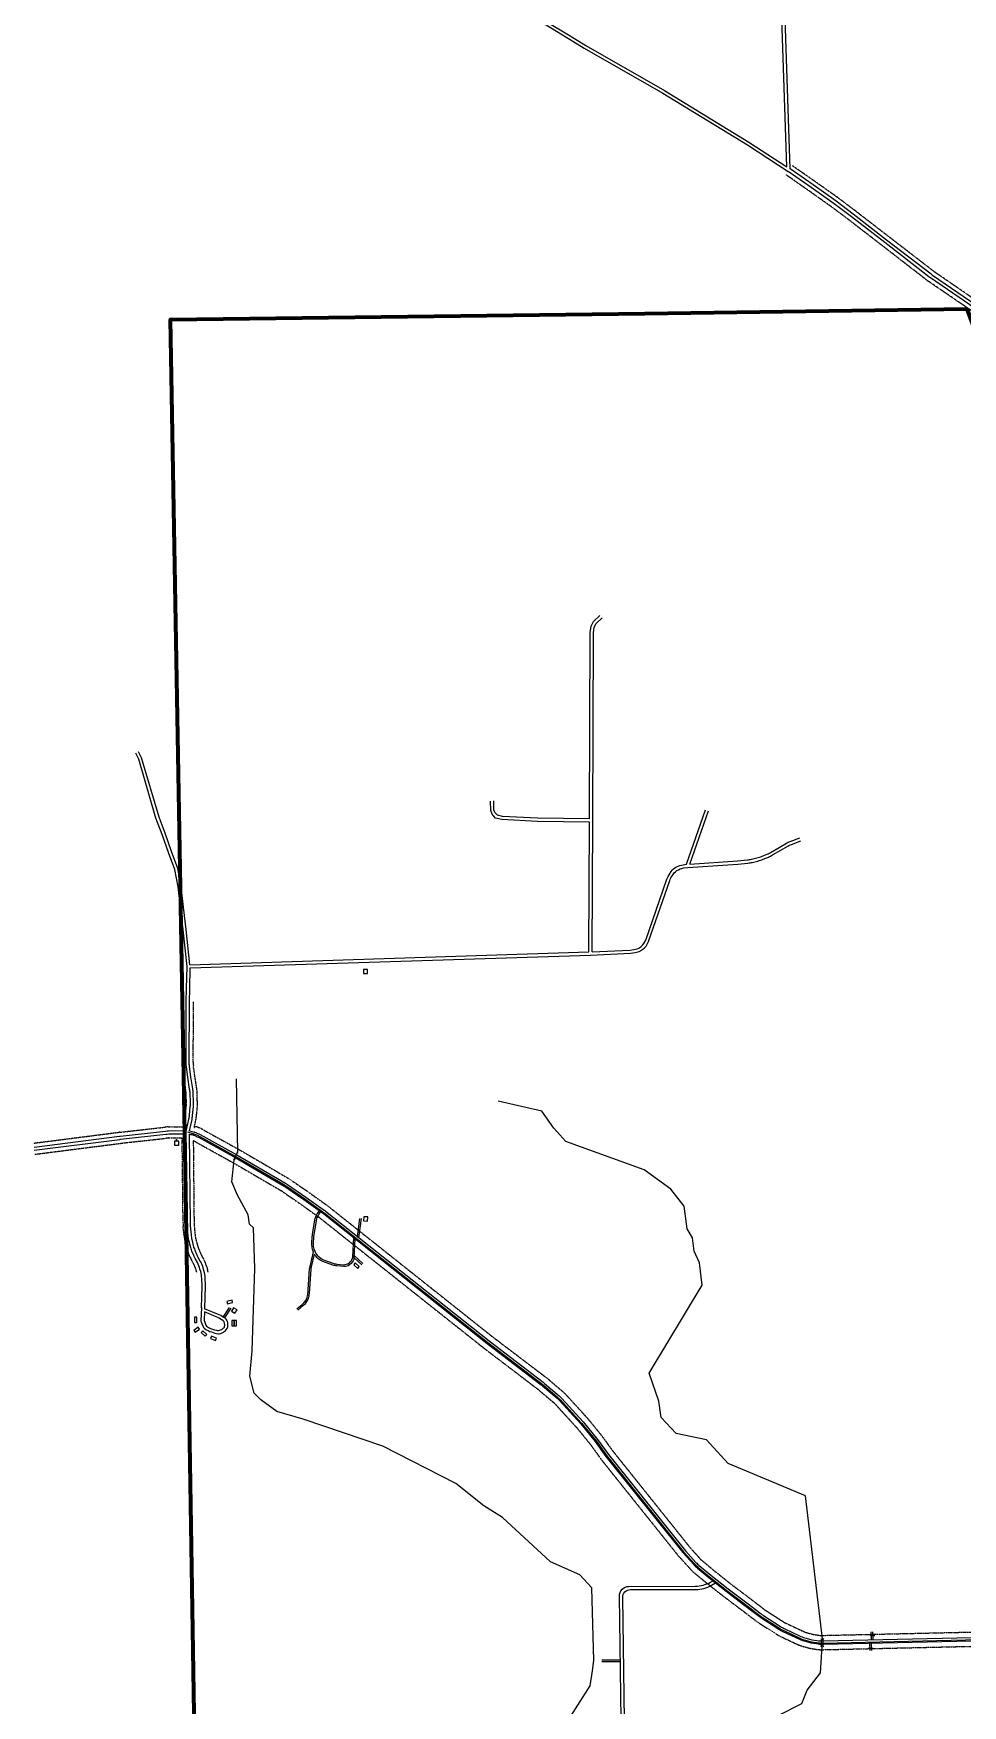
# Model space of a CAD drawing. Header units: inches. Extents: x 2666812 to 2767151, y 580083 to 705712.
# Drawn here: x 2666812 to 2672670, y 633201 to 643742 of the extents above; entities that cross this region are included whole.
import ezdxf

# ---------------------------------------------------------------- set-up
doc = ezdxf.new("R2010")
doc.units = ezdxf.units.IN
doc.header["$MEASUREMENT"] = 0
doc.linetypes.add('PHANTOM', pattern=[2.5, 1.25, -0.25, 0.25, -0.25, 0.25, -0.25])
for name, color, linetype in [('BND-MCD', 42, 'Continuous'), ('HY-SHORE', 5, 'Continuous'), ('PLD-LANDBASE', 252, 'Continuous'), ('PLD-PAR', 1, 'Continuous')]:
    doc.layers.add(name, color=color, linetype=linetype)
doc.layers.add('PLD-REMOTE-BOUNDARY', color=40, linetype='Continuous', lineweight=80)

# ---------------------------------------------------------------- blocks, each defined once
blk = doc.blocks.new('DRWAYCULVERT')
for p, q in [((-13, 2), (-10, 0)), ((-10, 0), (-13, -2)), ((-10, 0), (10, 0)), ((13, 2), (10, 0)), ((10, 0), (13, -2))]:
    blk.add_line(p, q)
blk = doc.blocks.new('CULVERT')
for p, q in [((-52, 7), (-41, 0)), ((-41, 0), (-52, -7)), ((-41, 0), (41, 0)), ((52, 7), (41, 0)), ((41, 0), (52, -7))]:
    blk.add_line(p, q)
blk = doc.blocks.new('DWELLING2')
blk.add_lwpolyline([(28, -26), (28, 26), (-23, 26), (-23, -26)], close=True)
blk = doc.blocks.new('CHURCH')
blk.add_lwpolyline([(-28, -26), (28, -26), (28, 26), (-28, 26)], close=True)
for points in [[(-8, 41), (8, 41)], [(0, 26), (0, 50)]]:
    blk.add_lwpolyline(points)
blk = doc.blocks.new('HOUSETRL')
blk.add_lwpolyline([(-34, -15), (34, -15), (34, 15), (-34, 15)], close=True)

msp = doc.modelspace()

# ---------------------------------------------------------------- linework, layer by layer
at = {"layer": 'BND-MCD'}
msp.add_lwpolyline([(2667784, 636817), (2667842, 636799), (2668089, 636662), (2668395, 636483, -0.017487), (2668407, 636475), (2668523, 636395), (2668637, 636313, -0.011826), (2668645, 636307), (2669676, 635489), (2670017, 635229, -0.014124), (2670026, 635222), (2670116, 635145, -0.031573), (2670134, 635128), (2670268, 634980), (2670360, 634870), (2670427, 634776), (2670911, 634169), (2670981, 634093, 0.034881), (2671001, 634074), (2671075, 634013), (2671183, 633926), (2671301, 633838), (2671393, 633767, 0.021176), (2671407, 633758), (2671516, 633688, 0.033113), (2671539, 633675), (2671644, 633625, 0.04765), (2671680, 633613), (2671716, 633603), (2671749, 633598, 0.048811), (2671788, 633595), (2674127, 633648, -0.042566)], format="xyb", dxfattribs=at)
at = {"layer": 'HY-SHORE'}
for p, q in [((2668100, 636689), (2668093, 637151)), ((2670017, 636947), (2669742, 637011)), ((2670094, 636840), (2670017, 636947)), ((2670169, 636757), (2670094, 636840)), ((2670663, 636579), (2670169, 636757)), ((2668064, 636502), (2668078, 636641)), ((2668098, 636419), (2668064, 636502)), ((2670831, 636456), (2670663, 636579)), ((2668166, 636294), (2668098, 636419)), ((2670915, 636348), (2670831, 636456)), ((2668175, 636236), (2668166, 636294)), ((2670934, 636207), (2670915, 636348)), ((2668200, 636212), (2668175, 636236)), ((2668208, 635956), (2668200, 636212)), ((2670967, 636149), (2670934, 636207)), ((2670977, 636065), (2670967, 636149)), ((2671011, 635991), (2670977, 636065)), ((2671029, 635850), (2671011, 635991)), ((2668192, 635436), (2668208, 635956)), ((2670693, 635296), (2671029, 635850)), ((2668177, 635278), (2668192, 635436)), ((2668203, 635170), (2668177, 635278)), ((2670754, 635120), (2670693, 635296)), ((2668245, 635129), (2668203, 635170)), ((2668346, 635055), (2668245, 635129)), ((2670770, 635016), (2670754, 635120)), ((2668513, 635006), (2668346, 635055)), ((2670864, 634915), (2670770, 635016)), ((2669014, 634837), (2668513, 635006)), ((2671056, 634875), (2670864, 634915)), ((2669475, 634600), (2669014, 634837)), ((2671191, 634726), (2671056, 634875)), ((2671679, 634522), (2671191, 634726)), ((2669652, 634460), (2669475, 634600)), ((2671786, 633622), (2671679, 634522)), ((2669769, 634386), (2669652, 634460)), ((2670072, 634106), (2669769, 634386)), ((2670256, 634025), (2670072, 634106)), ((2670332, 633942), (2670256, 634025)), ((2670345, 633484), (2670332, 633942)), ((2671775, 633406), (2671785, 633573)), ((2670336, 633420), (2670345, 633484)), ((2670166, 633082), (2670322, 633326)), ((2670322, 633326), (2670336, 633420)), ((2671689, 633298), (2671775, 633406)), ((2671657, 633214), (2671689, 633298)), ((2671507, 633138), (2671657, 633214))]:
    msp.add_line(p, q, dxfattribs=at)
at = {"layer": 'PLD-LANDBASE'}
for p, q in [((2667872, 635709), (2667868, 635629)), ((2667890, 635683), (2667888, 635632)), ((2667869, 635620), (2667885, 635585)), ((2667893, 635575), (2667893, 635575)), ((2671777, 633571), (2671780, 633576)), ((2671778, 633623), (2671781, 633617)), ((2671780, 633576), (2671781, 633617)), ((2671790, 633576), (2671791, 633617)), ((2671790, 633576), (2671794, 633570)), ((2671791, 633617), (2671795, 633623))]:
    msp.add_line(p, q, dxfattribs=at)
for points in [[(2671562, 642901), (2671508, 644523)], [(2671582, 642888), (2671528, 644533)], [(2669339, 644430), (2669784, 644007), (2669870, 643929), (2669958, 643854), (2670034, 643802), (2670185, 643710), (2670284, 643650), (2670780, 643365), (2671313, 643040), (2671571, 642871)], [(2669363, 644435), (2669797, 644022), (2669883, 643944), (2669970, 643870), (2670045, 643818), (2670195, 643726), (2670294, 643667), (2670790, 643382), (2671323, 643057), (2671562, 642901)], [(2670318, 638790), (2670323, 639965), (2670329, 640005), (2670343, 640035), (2670384, 640072)], [(2670338, 638780), (2670343, 639963), (2670348, 639999), (2670359, 640023), (2670397, 640057)], [(2667781, 637860), (2667756, 638091), (2667740, 638231), (2667724, 638362), (2667703, 638472), (2667664, 638578), (2667623, 638693), (2667585, 638796), (2667476, 639167), (2667457, 639204)], [(2667799, 637870), (2667775, 638093), (2667759, 638234), (2667744, 638365), (2667722, 638477), (2667683, 638585), (2667642, 638700), (2667604, 638802), (2667494, 639175), (2667475, 639213)], [(2670318, 638770), (2669989, 638774), (2669766, 638786), (2669726, 638795), (2669704, 638820), (2669696, 638843), (2669694, 638903)], [(2670318, 638790), (2669990, 638794), (2669769, 638805), (2669737, 638813), (2669721, 638830), (2669715, 638847), (2669714, 638904)], [(2670930, 638504), (2671049, 638848)], [(2670951, 638506), (2671067, 638842)], [(2670314, 637952), (2670318, 638770)], [(2670334, 637953), (2670338, 638780)], [(2667776, 637638), (2667778, 637721), (2667781, 637860)], [(2667799, 637870), (2670314, 637952)], [(2667800, 637851), (2670324, 637932)], [(2667796, 637637), (2667798, 637721), (2667800, 637851)], [(2668855, 636157), (2668871, 636272)], [(2668864, 636150), (2668880, 636271)], [(2668833, 636025), (2668882, 635980)], [(2668834, 636038), (2668889, 635987)], [(2667875, 635711), (2667875, 635711)], [(2668009, 635650), (2668049, 635711)], [(2668018, 635644), (2668058, 635706)], [(2672096, 633615), (2672094, 633666)], [(2672106, 633615), (2672104, 633666)], [(2671790, 633576), (2671780, 633576)], [(2671791, 633617), (2671781, 633617)], [(2672084, 633594), (2672085, 633547)], [(2672094, 633595), (2672095, 633547)], [(2670512, 633487), (2670395, 633487)], [(2670512, 633477), (2670395, 633477)]]:
    msp.add_lwpolyline(points, dxfattribs=at)
at = {"layer": 'PLD-LANDBASE', "linetype": 'PHANTOM'}
for points in [[(2672774, 641961), (2672454, 642180, -0.01404), (2672443, 642188), (2672164, 642404), (2671954, 642566), (2671845, 642648), (2671701, 642750), (2671557, 642851)], [(2672814, 642018), (2672494, 642238, -0.01404), (2672486, 642244), (2672207, 642459), (2671996, 642622), (2671886, 642705), (2671742, 642807), (2671597, 642908)], [(2667756, 636850), (2667767, 636902, 0.031346), (2667771, 636927), (2667776, 636978, 0.029762), (2667777, 637002), (2667775, 637059, 0.032296), (2667772, 637084), (2667761, 637158), (2667752, 637226, -0.03404), (2667750, 637253), (2667751, 637638)], [(2667826, 636842), (2667836, 636891, 0.031346), (2667840, 636916), (2667846, 636976, 0.029762), (2667846, 637000), (2667844, 637065, 0.032296), (2667842, 637091), (2667830, 637168), (2667821, 637230, -0.03404), (2667820, 637257), (2667821, 637637)], [(2666812, 636746), (2667352, 636815, -0.004264), (2667356, 636815), (2667642, 636847, -0.024021), (2667664, 636849), (2667756, 636850)], [(2667827, 636852), (2667837, 636850, -0.049578), (2667880, 636832), (2668112, 636704), (2668420, 636524, -0.019021), (2668435, 636514), (2668550, 636435), (2668666, 636352, -0.012874), (2668675, 636345), (2669706, 635526), (2670047, 635267, -0.013317), (2670057, 635259), (2670148, 635181, -0.031985), (2670170, 635160), (2670305, 635012), (2670397, 634899), (2670465, 634805), (2670949, 634200), (2671015, 634126, 0.036211), (2671033, 634110), (2671105, 634050), (2671213, 633964), (2671330, 633876), (2671422, 633805, 0.020831), (2671434, 633797), (2671541, 633728, 0.033384), (2671561, 633718), (2671665, 633669, 0.045499), (2671693, 633659), (2671726, 633650), (2671757, 633645, 0.048466), (2671789, 633643), (2674127, 633696, -0.042377)], [(2666821, 636676), (2667361, 636745, -0.004264), (2667364, 636746), (2667649, 636777, -0.024021), (2667666, 636779), (2667750, 636780)], [(2667842, 635933), (2667838, 635946, 0.056536), (2667824, 635982), (2667810, 636008, -0.024164), (2667800, 636028), (2667788, 636056, -0.038825), (2667777, 636089), (2667767, 636129, -0.038564), (2667762, 636163), (2667756, 636221, -0.01949), (2667756, 636239), (2667750, 636780)], [(2667820, 636761), (2667825, 636240, 0.01949), (2667826, 636227), (2667831, 636171, 0.038564), (2667835, 636144), (2667845, 636107, 0.038825), (2667853, 636082), (2667864, 636056, 0.024164), (2667871, 636040), (2667886, 636013, -0.056536), (2667905, 635966), (2667910, 635947, -0.015683), (2667914, 635933, -0.015683)], [(2667820, 636761, -0.032139), (2667837, 636753), (2668068, 636625), (2668375, 636446, -0.019021), (2668384, 636440), (2668498, 636361), (2668613, 636279, -0.012874), (2668619, 636274), (2669651, 635455), (2669992, 635195, -0.013317), (2669998, 635190), (2670090, 635112, -0.031985), (2670103, 635100), (2670237, 634953), (2670326, 634844), (2670393, 634750), (2670880, 634142), (2670949, 634066, 0.036211), (2670975, 634040), (2671048, 633980), (2671158, 633893), (2671276, 633804), (2671368, 633734, 0.020831), (2671385, 633722), (2671493, 633653, 0.033384), (2671523, 633636), (2671627, 633587, 0.045499), (2671670, 633572), (2671707, 633562), (2671742, 633556, 0.048466), (2671791, 633553), (2674129, 633606, -0.042377)]]:
    msp.add_lwpolyline(points, format="xyb", dxfattribs=at)
at = {"layer": 'PLD-LANDBASE'}
for points in [[(2672789, 641981), (2672468, 642201, -0.01404), (2672458, 642208), (2672179, 642424), (2671969, 642586), (2671860, 642668), (2671716, 642770), (2671571, 642871)], [(2672800, 641997), (2672480, 642217, -0.01404), (2672471, 642224), (2672191, 642439), (2671981, 642602), (2671872, 642684), (2671727, 642787), (2671582, 642888)], [(2670938, 638485), (2671253, 638506), (2671317, 638512, 0.032241), (2671343, 638516), (2671379, 638525, 0.045413), (2671413, 638536), (2671447, 638550, 0.034531), (2671472, 638563), (2671523, 638594), (2671568, 638619, -0.032897), (2671591, 638630), (2671651, 638653)], [(2670951, 638506), (2671251, 638526), (2671314, 638532, 0.032241), (2671340, 638536), (2671373, 638544, 0.045412), (2671407, 638555), (2671438, 638568, 0.034532), (2671463, 638581), (2671513, 638611), (2671559, 638637, -0.032897), (2671583, 638648), (2671644, 638672)], [(2670334, 637953), (2670575, 637963), (2670598, 637967, 0.092406), (2670633, 637978), (2670633, 637978, 0.122767), (2670667, 638016), (2670672, 638025), (2670806, 638411, -0.044455), (2670813, 638427), (2670826, 638449, -0.232753), (2670898, 638499), (2670930, 638504)], [(2670324, 637932), (2670577, 637944), (2670605, 637948, 0.092406), (2670640, 637959), (2670642, 637961, 0.144939), (2670682, 638001), (2670690, 638017), (2670824, 638403, -0.044455), (2670831, 638419), (2670838, 638431, -0.232753), (2670911, 638481), (2670938, 638485)], [(2667777, 636825, -0.018421), (2667779, 636839), (2667792, 636898, 0.031346), (2667796, 636923), (2667801, 636978, 0.029762), (2667802, 637002), (2667800, 637061, 0.032296), (2667797, 637087), (2667785, 637162), (2667777, 637227, -0.03404), (2667775, 637254), (2667776, 637638)], [(2667796, 636823), (2667812, 636895, 0.031346), (2667815, 636920), (2667821, 636977, 0.029762), (2667821, 637001), (2667819, 637063, 0.032296), (2667817, 637088), (2667805, 637164), (2667796, 637229, -0.03404), (2667795, 637256), (2667796, 637637)], [(2666816, 636721), (2667355, 636790, -0.004264), (2667359, 636791), (2667645, 636822, -0.024021), (2667664, 636824), (2667766, 636825, -0.013591), (2667777, 636825, -0.013591)], [(2666818, 636701), (2667358, 636770, -0.004264), (2667361, 636771), (2667646, 636802, -0.024021), (2667665, 636804), (2667763, 636805, -0.014995), (2667775, 636805, -0.014995)], [(2667872, 635709), (2667876, 635845), (2667873, 635894, 0.05373), (2667867, 635937), (2667862, 635952, 0.056536), (2667846, 635994), (2667832, 636020, -0.024164), (2667823, 636037), (2667811, 636066, -0.038825), (2667802, 636095), (2667792, 636135, -0.038564), (2667787, 636165), (2667781, 636223, -0.01949), (2667781, 636239), (2667775, 636794, -0.012869), (2667775, 636805, -0.012869)], [(2667796, 636823, -0.042925), (2667829, 636816), (2667827, 636816, -0.048827), (2667863, 636801), (2668095, 636673), (2668402, 636494, -0.019021), (2668415, 636485), (2668530, 636406), (2668645, 636324, -0.012874), (2668653, 636318), (2669685, 635499), (2670026, 635239, -0.013317), (2670034, 635232), (2670126, 635154, -0.031985), (2670144, 635137), (2670278, 634989), (2670369, 634878), (2670437, 634784), (2670922, 634177), (2670989, 634103, 0.036211), (2671010, 634083), (2671083, 634023), (2671191, 633936), (2671309, 633848), (2671401, 633778, 0.020831), (2671415, 633768), (2671522, 633699, 0.033384), (2671546, 633686), (2671650, 633637, 0.045499), (2671684, 633625), (2671719, 633616), (2671751, 633610, 0.048466), (2671790, 633608), (2674137, 633661)], [(2667794, 636803), (2667800, 636240, 0.01949), (2667801, 636224), (2667806, 636169, 0.038564), (2667811, 636138), (2667820, 636101, 0.038825), (2667830, 636072), (2667841, 636046, 0.024164), (2667849, 636028), (2667864, 636001, -0.056536), (2667881, 635960), (2667886, 635940, -0.05373), (2667893, 635898), (2667896, 635846), (2667891, 635701)], [(2667794, 636803, -0.041232), (2667826, 636796), (2667821, 636797, -0.048827), (2667853, 636783), (2668085, 636656), (2668392, 636476, -0.019021), (2668404, 636469), (2668518, 636390), (2668634, 636307, -0.012874), (2668641, 636302), (2669672, 635483), (2670014, 635223, -0.013317), (2670021, 635217), (2670113, 635139, -0.031985), (2670129, 635123), (2670263, 634976), (2670353, 634865), (2670421, 634771), (2670907, 634165), (2670975, 634089, 0.036211), (2670998, 634067), (2671070, 634008), (2671179, 633921), (2671297, 633832), (2671389, 633762, 0.020831), (2671404, 633751), (2671512, 633682, 0.033384), (2671537, 633668), (2671642, 633619, 0.045499), (2671679, 633606), (2671714, 633597), (2671748, 633591, 0.048466), (2671790, 633588), (2674129, 633641, -0.042377)], [(2668577, 636061, -0.012813), (2668575, 636066), (2668572, 636077, -0.088411), (2668568, 636112), (2668570, 636159, -0.027551), (2668572, 636170), (2668587, 636262, -0.106138), (2668602, 636301), (2668615, 636320)], [(2668830, 636152), (2668823, 636029, -0.20987), (2668805, 635993), (2668802, 635990, -0.198224), (2668765, 635978), (2668728, 635982, -0.066215), (2668702, 635988), (2668644, 636009, -0.23362), (2668584, 636074), (2668582, 636078, -0.088411), (2668578, 636113), (2668580, 636158, -0.027551), (2668582, 636169), (2668596, 636258, -0.106138), (2668612, 636297), (2668624, 636315)], [(2668839, 636144), (2668833, 636024, -0.20987), (2668815, 635988), (2668805, 635979, -0.198224), (2668769, 635968), (2668726, 635972, -0.066215), (2668700, 635978), (2668636, 636001, -0.177647), (2668584, 636046, -0.177647)], [(2668473, 635702), (2668506, 635729, 0.163483), (2668540, 635783), (2668542, 635791), (2668553, 635953, -0.039126), (2668556, 635969), (2668577, 636061)], [(2668479, 635694), (2668515, 635724, 0.163483), (2668549, 635778), (2668550, 635782, 0.040392), (2668552, 635798), (2668563, 635952, -0.039126), (2668566, 635967), (2668584, 636046)], [(2667890, 635623), (2667900, 635599, 0.164844), (2667909, 635589), (2667917, 635584, 0.066211), (2667967, 635567), (2667971, 635566, 0.187041), (2667999, 635572), (2668009, 635579, 0.278657), (2668018, 635598), (2668017, 635612, 0.221158), (2668008, 635626), (2668001, 635632, 0.050683), (2667965, 635651), (2667890, 635683)], [(2667978, 635545, 0.167204), (2668003, 635551), (2668020, 635562, 0.278657), (2668038, 635600), (2668037, 635614, 0.221158), (2668020, 635643), (2668012, 635648, 0.050683), (2667973, 635669), (2667891, 635701)], [(2670522, 632802), (2670506, 633891, -0.417533), (2670566, 633952), (2670983, 633953, 0.129536), (2671081, 633979), (2671095, 633987)], [(2670542, 632799), (2670527, 633881, -0.417533), (2670576, 633932), (2670988, 633933, 0.129536), (2671087, 633959), (2671112, 633974)]]:
    msp.add_lwpolyline(points, format="xyb", dxfattribs=at)
for centre, radius, start, end in [((2667888, 635628), 20, 177.1544, 203.2645), ((2667903, 635592), 20, 203.2645, 238.6511), ((2667908, 635631), 20, 177.3914, 203.2645), ((2668008, 635763), 220, 238.6511, 262.1689)]:
    msp.add_arc(centre, radius, start, end, dxfattribs=at)
at = {"layer": 'PLD-REMOTE-BOUNDARY'}
msp.add_lwpolyline([(2682213, 631660), (2682290, 628708), (2678239, 628663), (2672894, 628629), (2670394, 628595), (2670432, 625864), (2667933, 625812), (2667855, 631311), (2667772, 636569), (2667677, 641938), (2670667, 641977), (2672697, 642006), (2674695, 636615), (2674693, 635828), (2677295, 635828), (2678201, 634001), (2678204, 633498), (2680841, 633498), (2680853, 632171), (2682198, 632189), (2682213, 631660)], close=True, dxfattribs=at)

# ---------------------------------------------------------------- block references
at = {"layer": 'PLD-LANDBASE', "xscale": 0.5, "yscale": 0.5, "zscale": 0.5, "rotation": 64.60797225459747}
msp.add_blockref('CULVERT', (2668088, 636666), dxfattribs=at)
at = {"layer": 'PLD-LANDBASE'}
for p, rotation in [((2672101, 633642), 1.554189623403255), ((2672090, 633563), 1.396364292651758)]:
    msp.add_blockref('DRWAYCULVERT', p, dxfattribs=dict(at, rotation=rotation))
at = {"layer": 'PLD-PAR', "xscale": 0.5, "yscale": 0.5, "zscale": 0.5}
for name, p in [('DWELLING2', (2668905, 637828)), ('CHURCH', (2667715, 636746))]:
    msp.add_blockref(name, p, dxfattribs=at)
at = {"layer": 'PLD-PAR'}
for name, p, xscale, yscale, zscale, rotation in [('DWELLING2', (2668906, 636269), 0.5000000001220238, 0.5000000001220238, 0.5000000001220238, 356.0600198961673), ('HOUSETRL', (2668849, 635974), 0.4999999998643543, 0.4999999998643543, 0.4999999998643543, 317.4307037812629), ('HOUSETRL', (2668050, 635745), 0.50000000010291, 0.50000000010291, 0.50000000010291, 11.30531707092302), ('HOUSETRL', (2667835, 635632), 0.5000000000307439, 0.5000000000307439, 0.5000000000307439, 271.8802249827565), ('DWELLING2', (2668077, 635692), 0.4999999998629313, 0.4999999998629313, 0.4999999998629313, 329.3916882200635), ('HOUSETRL', (2667842, 635570), 0.499999999939736, 0.499999999939736, 0.499999999939736, 36.35210426603377), ('HOUSETRL', (2667888, 635546), 0.4999999999312196, 0.4999999999312196, 0.4999999999312196, 318.587994683773), ('HOUSETRL', (2668071, 635611), 0.5, 0.5, 0.5, 90), ('HOUSETRL', (2668085, 635611), 0.5, 0.5, 0.5, 90), ('HOUSETRL', (2667947, 635516), 0.5000000001425777, 0.5000000001425777, 0.5000000001425777, 336.8102998910904)]:
    msp.add_blockref(name, p, dxfattribs=dict(at, xscale=xscale, yscale=yscale, zscale=zscale, rotation=rotation))

doc.saveas('drawing.dxf')
